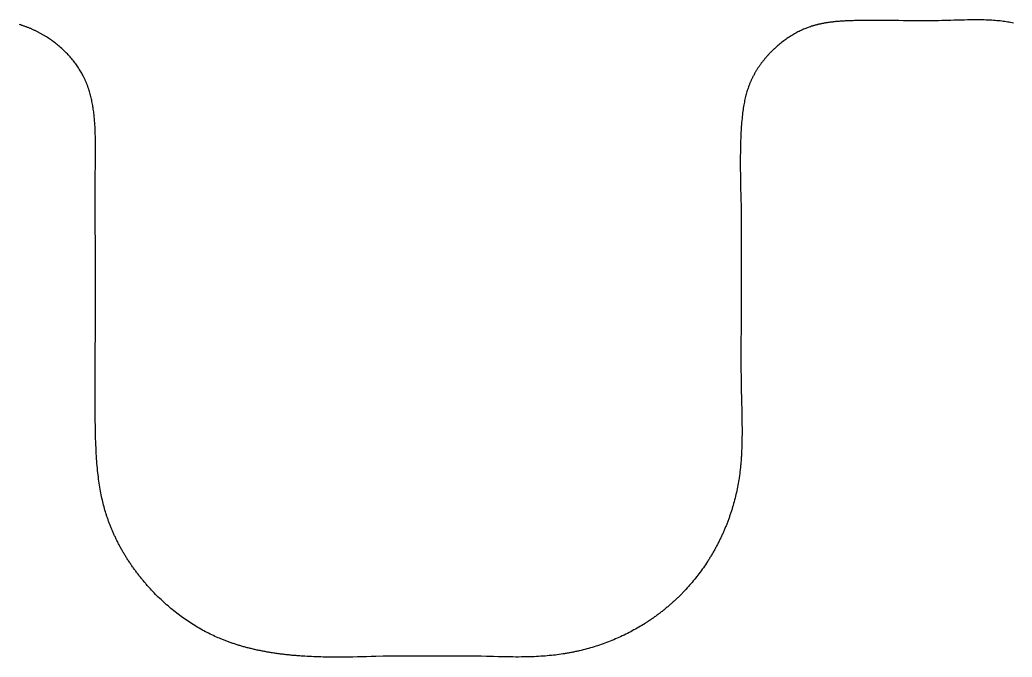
# Model space of a CAD drawing. Header units: millimetres. Extents: x -9 to 276, y -90 to 14.
# Drawn here: x 178.939 to 183.701, y 10.939 to 13.998 of the extents above; entities that cross this region are included whole.
import ezdxf

# ---------------------------------------------------------------- set-up
doc = ezdxf.new("R2010")
doc.units = ezdxf.units.MM
doc.layers.add('BLACK', color=7, linetype='CONTINUOUS')

msp = doc.modelspace()

# ---------------------------------------------------------------- linework, layer by layer
at = {"layer": 'BLACK', "linetype": 'Continuous'}
for p, q in [((178.940105, 13.973979), (178.937088, 13.974893)), ((178.943118, 13.973045), (178.940105, 13.973979)), ((178.946135, 13.972089), (178.943118, 13.973045)), ((178.949148, 13.971113), (178.946135, 13.972089)), ((178.952164, 13.970115), (178.949148, 13.971113)), ((178.955176, 13.969097), (178.952164, 13.970115)), ((178.958191, 13.968057), (178.955176, 13.969097)), ((178.9612, 13.966998), (178.958191, 13.968057)), ((178.964212, 13.965917), (178.9612, 13.966998)), ((178.967219, 13.964816), (178.964212, 13.965917)), ((178.970226, 13.963693), (178.967219, 13.964816)), ((178.973229, 13.962551), (178.970226, 13.963693)), ((178.976232, 13.961387), (178.973229, 13.962551)), ((178.979229, 13.960204), (178.976232, 13.961387)), ((178.982227, 13.958999), (178.979229, 13.960204)), ((178.985218, 13.957776), (178.982227, 13.958999)), ((178.988209, 13.95653), (178.985218, 13.957776)), ((178.991193, 13.955266), (178.988209, 13.95653)), ((178.994175, 13.953981), (178.991193, 13.955266)), ((182.70599, 13.954443), (182.700561, 13.952143)), ((182.711424, 13.956658), (182.70599, 13.954443)), ((182.716861, 13.958789), (182.711424, 13.956658)), ((182.7223, 13.960835), (182.716861, 13.958789)), ((182.72774, 13.962796), (182.7223, 13.960835)), ((182.73318, 13.964673), (182.72774, 13.962796)), ((182.73862, 13.966466), (182.73318, 13.964673)), ((182.739196, 13.966651), (182.73862, 13.966466)), ((182.741961, 13.967526), (182.739196, 13.966651)), ((182.744732, 13.968381), (182.741961, 13.967526)), ((182.747544, 13.969228), (182.744732, 13.968381)), ((182.750362, 13.970055), (182.747544, 13.969228)), ((182.753222, 13.970873), (182.750362, 13.970055)), ((182.756087, 13.971672), (182.753222, 13.970873)), ((182.758998, 13.972463), (182.756087, 13.971672)), ((182.761914, 13.973234), (182.758998, 13.972463)), ((182.764878, 13.973996), (182.761914, 13.973234)), ((182.767848, 13.974739), (182.764878, 13.973996)), ((182.770868, 13.975473), (182.767848, 13.974739)), ((182.773893, 13.976188), (182.770868, 13.975473)), ((182.776973, 13.976894), (182.773893, 13.976188)), ((182.780057, 13.977581), (182.776973, 13.976894)), ((182.783199, 13.978259), (182.780057, 13.977581)), ((182.786346, 13.978918), (182.783199, 13.978259)), ((182.789555, 13.979569), (182.786346, 13.978918)), ((182.792768, 13.9802), (182.789555, 13.979569)), ((182.796047, 13.980823), (182.792768, 13.9802)), ((182.799332, 13.981426), (182.796047, 13.980823)), ((182.802687, 13.982021), (182.799332, 13.981426)), ((182.806046, 13.982596), (182.802687, 13.982021)), ((182.809482, 13.983163), (182.806046, 13.982596)), ((182.812923, 13.983711), (182.809482, 13.983163)), ((182.816447, 13.98425), (182.812923, 13.983711)), ((182.819976, 13.98477), (182.816447, 13.98425)), ((182.823595, 13.985282), (182.819976, 13.98477)), ((182.827218, 13.985774), (182.823595, 13.985282)), ((182.830941, 13.986258), (182.827218, 13.985774)), ((182.834668, 13.986723), (182.830941, 13.986258)), ((182.838505, 13.98718), (182.834668, 13.986723)), ((182.842347, 13.987617), (182.838505, 13.98718)), ((182.846311, 13.988046), (182.842347, 13.987617)), ((182.85028, 13.988456), (182.846311, 13.988046)), ((182.854387, 13.988858), (182.85028, 13.988456)), ((182.858497, 13.98924), (182.854387, 13.988858)), ((182.862767, 13.989616), (182.858497, 13.98924)), ((182.86704, 13.989971), (182.862767, 13.989616)), ((182.871497, 13.99032), (182.86704, 13.989971)), ((182.875958, 13.990648), (182.871497, 13.99032)), ((182.880638, 13.990972), (182.875958, 13.990648)), ((182.885321, 13.991274), (182.880638, 13.990972)), ((182.890271, 13.991571), (182.885321, 13.991274)), ((182.895224, 13.991848), (182.890271, 13.991571)), ((182.900518, 13.992122), (182.895224, 13.991848)), ((182.905813, 13.992374), (182.900518, 13.992122)), ((182.911566, 13.992625), (182.905813, 13.992374)), ((182.917321, 13.992855), (182.911566, 13.992625)), ((182.923757, 13.993088), (182.917321, 13.992855)), ((182.930193, 13.993298), (182.923757, 13.993088)), ((182.937877, 13.993524), (182.930193, 13.993298)), ((182.945556, 13.993725), (182.937877, 13.993524)), ((182.958908, 13.994026), (182.945556, 13.993725)), ((182.972244, 13.994271), (182.958908, 13.994026)), ((182.985566, 13.994461), (182.972244, 13.994271)), ((182.998874, 13.994602), (182.985566, 13.994461)), ((183.01217, 13.994698), (182.998874, 13.994602)), ((183.025456, 13.994751), (183.01217, 13.994698)), ((183.038732, 13.994766), (183.025456, 13.994751)), ((183.052, 13.994747), (183.038732, 13.994766)), ((183.065261, 13.994697), (183.052, 13.994747)), ((183.078517, 13.994621), (183.065261, 13.994697)), ((183.091769, 13.994522), (183.078517, 13.994621)), ((183.105018, 13.994403), (183.091769, 13.994522)), ((183.131514, 13.994124), (183.105018, 13.994403)), ((183.158015, 13.993814), (183.131514, 13.994124)), ((183.180294, 13.993553), (183.158015, 13.993814)), ((183.210744, 13.993228), (183.180294, 13.993553)), ((183.235862, 13.993018), (183.210744, 13.993228)), ((183.258074, 13.992899), (183.235862, 13.993018)), ((183.278381, 13.992859), (183.258074, 13.992899)), ((183.297313, 13.992893), (183.278381, 13.992859)), ((183.315189, 13.992998), (183.297313, 13.992893)), ((183.332223, 13.993173), (183.315189, 13.992998)), ((183.348565, 13.993416), (183.332223, 13.993173)), ((183.364323, 13.993725), (183.348565, 13.993416)), ((183.378764, 13.994075), (183.364323, 13.993725)), ((183.393229, 13.994476), (183.378764, 13.994075)), ((183.407711, 13.99491), (183.393229, 13.994476)), ((183.422207, 13.995362), (183.407711, 13.99491)), ((183.43504, 13.995762), (183.422207, 13.995362)), ((183.455894, 13.996383), (183.43504, 13.995762)), ((183.472882, 13.996832), (183.455894, 13.996383)), ((183.487794, 13.997161), (183.472882, 13.996832)), ((183.501344, 13.997391), (183.487794, 13.997161)), ((183.513904, 13.997533), (183.501344, 13.997391)), ((183.525697, 13.997594), (183.513904, 13.997533)), ((183.536871, 13.997577), (183.525697, 13.997594)), ((183.547529, 13.997487), (183.536871, 13.997577)), ((183.557746, 13.997325), (183.547529, 13.997487)), ((183.56758, 13.997094), (183.557746, 13.997325)), ((183.577076, 13.996795), (183.56758, 13.997094)), ((183.58627, 13.996429), (183.577076, 13.996795)), ((183.595193, 13.995996), (183.58627, 13.996429)), ((183.603869, 13.995499), (183.595193, 13.995996)), ((183.612318, 13.994938), (183.603869, 13.995499)), ((183.620559, 13.994313), (183.612318, 13.994938)), ((183.628606, 13.993625), (183.620559, 13.994313)), ((183.636474, 13.992875), (183.628606, 13.993625)), ((183.644173, 13.992063), (183.636474, 13.992875)), ((183.651715, 13.991189), (183.644173, 13.992063)), ((183.659109, 13.990254), (183.651715, 13.991189)), ((183.666362, 13.989257), (183.659109, 13.990254)), ((183.673483, 13.988201), (183.666362, 13.989257)), ((183.680478, 13.987084), (183.673483, 13.988201)), ((183.687353, 13.985907), (183.680478, 13.987084)), ((183.694115, 13.984669), (183.687353, 13.985907)), ((183.700767, 13.983373), (183.694115, 13.984669)), ((183.707316, 13.982016), (183.700767, 13.983373)), ((178.997151, 13.952677), (178.994175, 13.953981)), ((179.000125, 13.951351), (178.997151, 13.952677)), ((179.003092, 13.950007), (179.000125, 13.951351)), ((179.006056, 13.948643), (179.003092, 13.950007)), ((179.009012, 13.947259), (179.006056, 13.948643)), ((179.011965, 13.945856), (179.009012, 13.947259)), ((179.01491, 13.944433), (179.011965, 13.945856)), ((179.017851, 13.942991), (179.01491, 13.944433)), ((179.020783, 13.94153), (179.017851, 13.942991)), ((179.023711, 13.940049), (179.020783, 13.94153)), ((179.02663, 13.93855), (179.023711, 13.940049)), ((179.029544, 13.937032), (179.02663, 13.93855)), ((179.032448, 13.935496), (179.029544, 13.937032)), ((179.035347, 13.93394), (179.032448, 13.935496)), ((179.038236, 13.932367), (179.035347, 13.93394)), ((179.041118, 13.930774), (179.038236, 13.932367)), ((179.04399, 13.929164), (179.041118, 13.930774)), ((179.046855, 13.927536), (179.04399, 13.929164)), ((179.049709, 13.92589), (179.046855, 13.927536)), ((179.052555, 13.924226), (179.049709, 13.92589)), ((179.055392, 13.922545), (179.052555, 13.924226)), ((179.058218, 13.920846), (179.055392, 13.922545)), ((179.061035, 13.919129), (179.058218, 13.920846)), ((179.066637, 13.915646), (179.061035, 13.919129)), ((179.072195, 13.912095), (179.066637, 13.915646)), ((179.077709, 13.908478), (179.072195, 13.912095)), ((179.083175, 13.904796), (179.077709, 13.908478)), ((182.620381, 13.907586), (182.615181, 13.90396)), ((182.625606, 13.911133), (182.620381, 13.907586)), ((182.630854, 13.914599), (182.625606, 13.911133)), ((182.636125, 13.917985), (182.630854, 13.914599)), ((182.641415, 13.921289), (182.636125, 13.917985)), ((182.646725, 13.924511), (182.641415, 13.921289)), ((182.652052, 13.92765), (182.646725, 13.924511)), ((182.657396, 13.930707), (182.652052, 13.92765)), ((182.662754, 13.933681), (182.657396, 13.930707)), ((182.668125, 13.936571), (182.662754, 13.933681)), ((182.673508, 13.939377), (182.668125, 13.936571)), ((182.678902, 13.942099), (182.673508, 13.939377)), ((182.684305, 13.944737), (182.678902, 13.942099)), ((182.689717, 13.94729), (182.684305, 13.944737)), ((182.695136, 13.949759), (182.689717, 13.94729)), ((182.700561, 13.952143), (182.695136, 13.949759)), ((179.088592, 13.901051), (179.083175, 13.904796)), ((179.093958, 13.897244), (179.088592, 13.901051)), ((179.099271, 13.893377), (179.093958, 13.897244)), ((179.10453, 13.88945), (179.099271, 13.893377)), ((179.109732, 13.885466), (179.10453, 13.88945)), ((179.114876, 13.881427), (179.109732, 13.885466)), ((179.119961, 13.877332), (179.114876, 13.881427)), ((179.124984, 13.873185), (179.119961, 13.877332)), ((179.129944, 13.868986), (179.124984, 13.873185)), ((179.13484, 13.864737), (179.129944, 13.868986)), ((179.139669, 13.860439), (179.13484, 13.864737)), ((179.144432, 13.856095), (179.139669, 13.860439)), ((182.560116, 13.859081), (182.559439, 13.858448)), ((182.564928, 13.863519), (182.560116, 13.859081)), ((182.569784, 13.867889), (182.564928, 13.863519)), ((182.574683, 13.87219), (182.569784, 13.867889)), ((182.579622, 13.87642), (182.574683, 13.87219)), ((182.5846, 13.880579), (182.579622, 13.87642)), ((182.589614, 13.884664), (182.5846, 13.880579)), ((182.594664, 13.888676), (182.589614, 13.884664)), ((182.599748, 13.892612), (182.594664, 13.888676)), ((182.604862, 13.896472), (182.599748, 13.892612)), ((182.610007, 13.900255), (182.604862, 13.896472)), ((182.615181, 13.90396), (182.610007, 13.900255)), ((179.149126, 13.851706), (179.144432, 13.856095)), ((179.15375, 13.847273), (179.149126, 13.851706)), ((179.158303, 13.842797), (179.15375, 13.847273)), ((179.162783, 13.838281), (179.158303, 13.842797)), ((179.167191, 13.833726), (179.162783, 13.838281)), ((179.171524, 13.829133), (179.167191, 13.833726)), ((179.175781, 13.824504), (179.171524, 13.829133)), ((179.179963, 13.819841), (179.175781, 13.824504)), ((179.184067, 13.815144), (179.179963, 13.819841)), ((179.188093, 13.810415), (179.184067, 13.815144)), ((182.514962, 13.811345), (182.512932, 13.808891)), ((182.517014, 13.813795), (182.514962, 13.811345)), ((182.519083, 13.816232), (182.517014, 13.813795)), ((182.521173, 13.818664), (182.519083, 13.816232)), ((182.523279, 13.821084), (182.521173, 13.818664)), ((182.525407, 13.823498), (182.523279, 13.821084)), ((182.52755, 13.8259), (182.525407, 13.823498)), ((182.529715, 13.828295), (182.52755, 13.8259)), ((182.531895, 13.830677), (182.529715, 13.828295)), ((182.534096, 13.833052), (182.531895, 13.830677)), ((182.536312, 13.835415), (182.534096, 13.833052)), ((182.538549, 13.837769), (182.536312, 13.835415)), ((182.5408, 13.840111), (182.538549, 13.837769)), ((182.543072, 13.842444), (182.5408, 13.840111)), ((182.545359, 13.844764), (182.543072, 13.842444)), ((182.547665, 13.847075), (182.545359, 13.844764)), ((182.549985, 13.849372), (182.547665, 13.847075)), ((182.552325, 13.85166), (182.549985, 13.849372)), ((182.554679, 13.853934), (182.552325, 13.85166)), ((182.557052, 13.856198), (182.554679, 13.853934)), ((182.559439, 13.858448), (182.557052, 13.856198)), ((179.19204, 13.805656), (179.188093, 13.810415)), ((179.195909, 13.800869), (179.19204, 13.805656)), ((179.199697, 13.796053), (179.195909, 13.800869)), ((179.203404, 13.791212), (179.199697, 13.796053)), ((179.20703, 13.786346), (179.203404, 13.791212)), ((179.210575, 13.781456), (179.20703, 13.786346)), ((179.214038, 13.776544), (179.210575, 13.781456)), ((179.217418, 13.771611), (179.214038, 13.776544)), ((179.220715, 13.766658), (179.217418, 13.771611)), ((179.22393, 13.761686), (179.220715, 13.766658)), ((182.481418, 13.766041), (182.479748, 13.763468)), ((182.483111, 13.768613), (182.481418, 13.766041)), ((182.484822, 13.771175), (182.483111, 13.768613)), ((182.486556, 13.773736), (182.484822, 13.771175)), ((182.488308, 13.776287), (182.486556, 13.773736)), ((182.490083, 13.778836), (182.488308, 13.776287)), ((182.491876, 13.781376), (182.490083, 13.778836)), ((182.493691, 13.783913), (182.491876, 13.781376)), ((182.495524, 13.78644), (182.493691, 13.783913)), ((182.497381, 13.788965), (182.495524, 13.78644)), ((182.499254, 13.791479), (182.497381, 13.788965)), ((182.50115, 13.79399), (182.499254, 13.791479)), ((182.503063, 13.79649), (182.50115, 13.79399)), ((182.504999, 13.798987), (182.503063, 13.79649)), ((182.506951, 13.801473), (182.504999, 13.798987)), ((182.508926, 13.803955), (182.506951, 13.801473)), ((182.510918, 13.806425), (182.508926, 13.803955)), ((182.512932, 13.808891), (182.510918, 13.806425)), ((179.227061, 13.756697), (179.22393, 13.761686)), ((179.230108, 13.751691), (179.227061, 13.756697)), ((179.233072, 13.74667), (179.230108, 13.751691)), ((179.235952, 13.741635), (179.233072, 13.74667)), ((179.238748, 13.736587), (179.235952, 13.741635)), ((179.241459, 13.731526), (179.238748, 13.736587)), ((179.244087, 13.726454), (179.241459, 13.731526)), ((179.246631, 13.721371), (179.244087, 13.726454)), ((179.247972, 13.718618), (179.246631, 13.721371)), ((179.249291, 13.715857), (179.247972, 13.718618)), ((182.453243, 13.716424), (182.451969, 13.713777)), ((182.454535, 13.719062), (182.453243, 13.716424)), ((182.455851, 13.721704), (182.454535, 13.719062)), ((182.457186, 13.724337), (182.455851, 13.721704)), ((182.458544, 13.726973), (182.457186, 13.724337)), ((182.459921, 13.7296), (182.458544, 13.726973)), ((182.461321, 13.73223), (182.459921, 13.7296)), ((182.46274, 13.734852), (182.461321, 13.73223)), ((182.464183, 13.737475), (182.46274, 13.734852)), ((182.465643, 13.74009), (182.464183, 13.737475)), ((182.467128, 13.742706), (182.465643, 13.74009)), ((182.468631, 13.745313), (182.467128, 13.742706)), ((182.470158, 13.747922), (182.468631, 13.745313)), ((182.471703, 13.750521), (182.470158, 13.747922)), ((182.473271, 13.753122), (182.471703, 13.750521)), ((182.474858, 13.755713), (182.473271, 13.753122)), ((182.476468, 13.758304), (182.474858, 13.755713)), ((182.478096, 13.760886), (182.476468, 13.758304)), ((182.479748, 13.763468), (182.478096, 13.760886)), ((179.250589, 13.713087), (179.249291, 13.715857)), ((179.251865, 13.710309), (179.250589, 13.713087)), ((179.253121, 13.707522), (179.251865, 13.710309)), ((179.254356, 13.704727), (179.253121, 13.707522)), ((179.255571, 13.701924), (179.254356, 13.704727)), ((179.256765, 13.699112), (179.255571, 13.701924)), ((179.257938, 13.696292), (179.256765, 13.699112)), ((179.259092, 13.693465), (179.257938, 13.696292)), ((179.260226, 13.690629), (179.259092, 13.693465)), ((179.26134, 13.687785), (179.260226, 13.690629)), ((179.262434, 13.684934), (179.26134, 13.687785)), ((179.263509, 13.682075), (179.262434, 13.684934)), ((179.264565, 13.679208), (179.263509, 13.682075)), ((179.265602, 13.676334), (179.264565, 13.679208)), ((179.266619, 13.673452), (179.265602, 13.676334)), ((179.267618, 13.670562), (179.266619, 13.673452)), ((179.269561, 13.664762), (179.267618, 13.670562)), ((182.434194, 13.670428), (182.432301, 13.664838)), ((182.436138, 13.675927), (182.434194, 13.670428)), ((182.438136, 13.681339), (182.436138, 13.675927)), ((182.440186, 13.686667), (182.438136, 13.681339)), ((182.440408, 13.687231), (182.440186, 13.686667)), ((182.44147, 13.689896), (182.440408, 13.687231)), ((182.442551, 13.692554), (182.44147, 13.689896)), ((182.443656, 13.695216), (182.442551, 13.692554)), ((182.444779, 13.697871), (182.443656, 13.695216)), ((182.445926, 13.700529), (182.444779, 13.697871)), ((182.447091, 13.703181), (182.445926, 13.700529)), ((182.44828, 13.705836), (182.447091, 13.703181)), ((182.449488, 13.708483), (182.44828, 13.705836)), ((182.450719, 13.711134), (182.449488, 13.708483)), ((182.451969, 13.713777), (182.450719, 13.711134)), ((179.27143, 13.658932), (179.269561, 13.664762)), ((179.273228, 13.653074), (179.27143, 13.658932)), ((179.274956, 13.647189), (179.273228, 13.653074)), ((179.276615, 13.641277), (179.274956, 13.647189)), ((179.278206, 13.635338), (179.276615, 13.641277)), ((179.279731, 13.629374), (179.278206, 13.635338)), ((179.281191, 13.623384), (179.279731, 13.629374)), ((179.282588, 13.61737), (179.281191, 13.623384)), ((182.420495, 13.622825), (182.419012, 13.616352)), ((182.422029, 13.629169), (182.420495, 13.622825)), ((182.423613, 13.63539), (182.422029, 13.629169)), ((182.425248, 13.641493), (182.423613, 13.63539)), ((182.426934, 13.647485), (182.425248, 13.641493)), ((182.428671, 13.65337), (182.426934, 13.647485)), ((182.43046, 13.659153), (182.428671, 13.65337)), ((182.432301, 13.664838), (182.43046, 13.659153)), ((179.283922, 13.611332), (179.282588, 13.61737)), ((179.285196, 13.605271), (179.283922, 13.611332)), ((179.286411, 13.599187), (179.285196, 13.605271)), ((179.287567, 13.593081), (179.286411, 13.599187)), ((179.288667, 13.586954), (179.287567, 13.593081)), ((179.289711, 13.580806), (179.288667, 13.586954)), ((179.290701, 13.574637), (179.289711, 13.580806)), ((179.291639, 13.568449), (179.290701, 13.574637)), ((182.411153, 13.574324), (182.410013, 13.566685)), ((182.412341, 13.58176), (182.411153, 13.574324)), ((182.413577, 13.589007), (182.412341, 13.58176)), ((182.414862, 13.596079), (182.413577, 13.589007)), ((182.416196, 13.602987), (182.414862, 13.596079)), ((182.417579, 13.609742), (182.416196, 13.602987)), ((182.419012, 13.616352), (182.417579, 13.609742)), ((179.292525, 13.562242), (179.291639, 13.568449)), ((179.293361, 13.556016), (179.292525, 13.562242)), ((179.294149, 13.549773), (179.293361, 13.556016)), ((179.294889, 13.543512), (179.294149, 13.549773)), ((179.295583, 13.537235), (179.294889, 13.543512)), ((179.296233, 13.530942), (179.295583, 13.537235)), ((179.29684, 13.524634), (179.296233, 13.530942)), ((182.405908, 13.53367), (182.404989, 13.524656)), ((182.406868, 13.542345), (182.405908, 13.53367)), ((182.407871, 13.550718), (182.406868, 13.542345)), ((182.408919, 13.558823), (182.407871, 13.550718)), ((182.410013, 13.566685), (182.408919, 13.558823)), ((179.297405, 13.518311), (179.29684, 13.524634)), ((179.297929, 13.511973), (179.297405, 13.518311)), ((179.298414, 13.505623), (179.297929, 13.511973)), ((179.298862, 13.499259), (179.298414, 13.505623)), ((179.299273, 13.492883), (179.298862, 13.499259)), ((179.299649, 13.486495), (179.299273, 13.492883)), ((179.299991, 13.480097), (179.299649, 13.486495)), ((179.3003, 13.473688), (179.299991, 13.480097)), ((182.40146, 13.480854), (182.400689, 13.468611)), ((182.401664, 13.483893), (182.40146, 13.480854)), ((182.402452, 13.49498), (182.401664, 13.483893)), ((182.403265, 13.505389), (182.402452, 13.49498)), ((182.404109, 13.515251), (182.403265, 13.505389)), ((182.404989, 13.524656), (182.404109, 13.515251)), ((179.300579, 13.467269), (179.3003, 13.473688)), ((179.300828, 13.460841), (179.300579, 13.467269)), ((179.301049, 13.454404), (179.300828, 13.460841)), ((179.301242, 13.447959), (179.301049, 13.454404)), ((179.30141, 13.441507), (179.301242, 13.447959)), ((179.301554, 13.435048), (179.30141, 13.441507)), ((179.301675, 13.428583), (179.301554, 13.435048)), ((182.398772, 13.43047), (182.398265, 13.417218)), ((182.399345, 13.443438), (182.398772, 13.43047)), ((182.399984, 13.456145), (182.399345, 13.443438)), ((182.400689, 13.468611), (182.399984, 13.456145)), ((179.301774, 13.422112), (179.301675, 13.428583)), ((179.301853, 13.415637), (179.301774, 13.422112)), ((179.301955, 13.402673), (179.301853, 13.415637)), ((179.301993, 13.389698), (179.301955, 13.402673)), ((179.301977, 13.376714), (179.301993, 13.389698)), ((182.397454, 13.389745), (182.397151, 13.375455)), ((182.397825, 13.403653), (182.397454, 13.389745)), ((182.398265, 13.417218), (182.397825, 13.403653)), ((179.30159, 13.324804), (179.301827, 13.350745)), ((179.301827, 13.350745), (179.301918, 13.363728)), ((179.301918, 13.363728), (179.301977, 13.376714)), ((182.396755, 13.345534), (182.396666, 13.329776)), ((182.396918, 13.360737), (182.396755, 13.345534)), ((182.397151, 13.375455), (182.396918, 13.360737)), ((179.301102, 13.264402), (179.301263, 13.287716)), ((179.301263, 13.287716), (179.30146, 13.311097)), ((179.30146, 13.311097), (179.30159, 13.324804)), ((182.396666, 13.329776), (182.396651, 13.313373)), ((182.396651, 13.313373), (182.396713, 13.296203)), ((182.396713, 13.296203), (182.396856, 13.278105)), ((179.300878, 13.217958), (179.300974, 13.241151)), ((179.300974, 13.241151), (179.301102, 13.264402)), ((182.396856, 13.278105), (182.397087, 13.258842)), ((182.397087, 13.258842), (182.397412, 13.238053)), ((179.300767, 13.171723), (179.300809, 13.194817)), ((179.300809, 13.194817), (179.300878, 13.217958)), ((182.397412, 13.238053), (182.397846, 13.215125)), ((182.397846, 13.215125), (182.398417, 13.188847)), ((179.300749, 13.148671), (179.300767, 13.171723)), ((179.300752, 13.125657), (179.300749, 13.148671)), ((182.398417, 13.188847), (182.3992, 13.156014)), ((182.3992, 13.156014), (182.399544, 13.142013)), ((179.300813, 13.07972), (179.300752, 13.125657)), ((182.399544, 13.142013), (182.400561, 13.099963)), ((182.400561, 13.099963), (182.401033, 13.078937)), ((179.300931, 13.033872), (179.300813, 13.07972)), ((182.401033, 13.078937), (182.40146, 13.057909)), ((182.40146, 13.057909), (182.40146, 12.634965)), ((179.301087, 12.988071), (179.300931, 13.033872)), ((179.301262, 12.942278), (179.301087, 12.988071)), ((179.30146, 12.890435), (179.301262, 12.942278)), ((179.30146, 12.469773), (179.30146, 12.890435)), ((182.401357, 12.624632), (182.400854, 12.573089)), ((182.40146, 12.634965), (182.401357, 12.624632)), ((182.400854, 12.573089), (182.400618, 12.54732)), ((182.400618, 12.54732), (182.4004, 12.521551)), ((182.400207, 12.495782), (182.400044, 12.470011)), ((182.4004, 12.521551), (182.400207, 12.495782)), ((179.300992, 12.390633), (179.301238, 12.430195)), ((179.301238, 12.430195), (179.30146, 12.469773)), ((182.399918, 12.444238), (182.399836, 12.418461)), ((182.400044, 12.470011), (182.399918, 12.444238)), ((179.300608, 12.327404), (179.300992, 12.390633)), ((182.399836, 12.418461), (182.399802, 12.392681)), ((182.399802, 12.392681), (182.399824, 12.366895)), ((182.399824, 12.366895), (182.399907, 12.341103)), ((182.399907, 12.341103), (182.400058, 12.315304)), ((179.300396, 12.283923), (179.300608, 12.327404)), ((182.400058, 12.315304), (182.400283, 12.289497)), ((182.400283, 12.289497), (182.400425, 12.27659)), ((179.300237, 12.212825), (179.300277, 12.24651)), ((179.300277, 12.24651), (179.300396, 12.283923)), ((182.400425, 12.27659), (182.400587, 12.263681)), ((182.400587, 12.263681), (182.400771, 12.25077)), ((182.400771, 12.25077), (182.400977, 12.237856)), ((179.300271, 12.181743), (179.300237, 12.212825)), ((182.400977, 12.237856), (182.401207, 12.224939)), ((182.401207, 12.224939), (182.40146, 12.21202)), ((182.40146, 12.21202), (182.401974, 12.188665)), ((179.300375, 12.152617), (179.300271, 12.181743)), ((179.300548, 12.125037), (179.300375, 12.152617)), ((182.401974, 12.188665), (182.402745, 12.1567)), ((182.402745, 12.1567), (182.403306, 12.133656)), ((179.300786, 12.098719), (179.300548, 12.125037)), ((179.301091, 12.073462), (179.300786, 12.098719)), ((182.403306, 12.133656), (182.403835, 12.110615)), ((182.403835, 12.110615), (182.404077, 12.099096)), ((182.404077, 12.099096), (182.404299, 12.08758)), ((179.30146, 12.04911), (179.301091, 12.073462)), ((182.404299, 12.08758), (182.404496, 12.076066)), ((182.404496, 12.076066), (182.404665, 12.064555)), ((182.404665, 12.064555), (182.404801, 12.053048)), ((182.404801, 12.053048), (182.404901, 12.041544)), ((179.30154, 12.044424), (179.30146, 12.04911)), ((179.301927, 12.024134), (179.30154, 12.044424)), ((179.302344, 12.005803), (179.301927, 12.024134)), ((179.302801, 11.988864), (179.302344, 12.005803)), ((182.40494, 12.00706), (182.404853, 11.995577)), ((182.404901, 12.041544), (182.40496, 12.030045)), ((182.404975, 12.01855), (182.40494, 12.00706)), ((182.40496, 12.030045), (182.404975, 12.01855)), ((179.303302, 11.972986), (179.302801, 11.988864)), ((179.303849, 11.957954), (179.303302, 11.972986)), ((179.304446, 11.943622), (179.303849, 11.957954)), ((182.404235, 11.961164), (182.403896, 11.949707)), ((182.404505, 11.972628), (182.404235, 11.961164)), ((182.404709, 11.984099), (182.404505, 11.972628)), ((182.404853, 11.995577), (182.404709, 11.984099)), ((179.305093, 11.929882), (179.304446, 11.943622)), ((179.305792, 11.916653), (179.305093, 11.929882)), ((179.306543, 11.903874), (179.305792, 11.916653)), ((182.402108, 11.909673), (182.401769, 11.903963)), ((182.402425, 11.915385), (182.402108, 11.909673)), ((182.40272, 11.9211), (182.402425, 11.915385)), ((182.402995, 11.926817), (182.40272, 11.9211)), ((182.403249, 11.932537), (182.402995, 11.926817)), ((182.403484, 11.938258), (182.403249, 11.932537)), ((182.403896, 11.949707), (182.403484, 11.938258)), ((179.307347, 11.891492), (179.306543, 11.903874)), ((179.308205, 11.879469), (179.307347, 11.891492)), ((179.309117, 11.86777), (179.308205, 11.879469)), ((179.310083, 11.856366), (179.309117, 11.86777)), ((182.398744, 11.864062), (182.398212, 11.858373)), ((182.399249, 11.869754), (182.398744, 11.864062)), ((182.39973, 11.875449), (182.399249, 11.869754)), ((182.400185, 11.881147), (182.39973, 11.875449)), ((182.400617, 11.886847), (182.400185, 11.881147)), ((182.401024, 11.89255), (182.400617, 11.886847)), ((182.401408, 11.898255), (182.401024, 11.89255)), ((182.401769, 11.903963), (182.401408, 11.898255)), ((179.311103, 11.845234), (179.310083, 11.856366)), ((179.312178, 11.834353), (179.311103, 11.845234)), ((179.313309, 11.823705), (179.312178, 11.834353)), ((179.314494, 11.813274), (179.313309, 11.823705)), ((179.315735, 11.803046), (179.314494, 11.813274)), ((182.392965, 11.812966), (182.392178, 11.807304)), ((182.393722, 11.818631), (182.392965, 11.812966)), ((182.39445, 11.824299), (182.393722, 11.818631)), ((182.395147, 11.82997), (182.39445, 11.824299)), ((182.395816, 11.835645), (182.395147, 11.82997)), ((182.396456, 11.841322), (182.395816, 11.835645)), ((182.397069, 11.847003), (182.396456, 11.841322)), ((182.397654, 11.852686), (182.397069, 11.847003)), ((182.398212, 11.858373), (182.397654, 11.852686)), ((179.31703, 11.79301), (179.315735, 11.803046)), ((179.318382, 11.783153), (179.31703, 11.79301)), ((179.319789, 11.773467), (179.318382, 11.783153)), ((179.321251, 11.763943), (179.319789, 11.773467)), ((179.322769, 11.754571), (179.321251, 11.763943)), ((182.385048, 11.763831), (182.383361, 11.755004)), ((182.386655, 11.772664), (182.385048, 11.763831)), ((182.388181, 11.7815), (182.386655, 11.772664)), ((182.389627, 11.79034), (182.388181, 11.7815)), ((182.390509, 11.795991), (182.389627, 11.79034)), ((182.391359, 11.801646), (182.390509, 11.795991)), ((182.392178, 11.807304), (182.391359, 11.801646)), ((179.324343, 11.745346), (179.322769, 11.754571)), ((179.325972, 11.736259), (179.324343, 11.745346)), ((179.327658, 11.727306), (179.325972, 11.736259)), ((179.329399, 11.71848), (179.327658, 11.727306)), ((179.331196, 11.709776), (179.329399, 11.71848)), ((182.375812, 11.719775), (182.373726, 11.710994)), ((182.377819, 11.728568), (182.375812, 11.719775)), ((182.379746, 11.737371), (182.377819, 11.728568)), ((182.381593, 11.746184), (182.379746, 11.737371)), ((182.383361, 11.755004), (182.381593, 11.746184)), ((179.33305, 11.701189), (179.331196, 11.709776)), ((179.33496, 11.692715), (179.33305, 11.701189)), ((179.336926, 11.684349), (179.33496, 11.692715)), ((179.338948, 11.676087), (179.336926, 11.684349)), ((179.341027, 11.667926), (179.338948, 11.676087)), ((182.364592, 11.67601), (182.362113, 11.667306)), ((182.366993, 11.684732), (182.364592, 11.67601)), ((182.369316, 11.693471), (182.366993, 11.684732)), ((182.371561, 11.702225), (182.369316, 11.693471)), ((182.373726, 11.710994), (182.371561, 11.702225)), ((179.343162, 11.659862), (179.341027, 11.667926)), ((179.345355, 11.651892), (179.343162, 11.659862)), ((179.347604, 11.644013), (179.345355, 11.651892)), ((179.34991, 11.636222), (179.347604, 11.644013)), ((179.351748, 11.630206), (179.34991, 11.636222)), ((179.352966, 11.626306), (179.351748, 11.630206)), ((179.354203, 11.622411), (179.352966, 11.626306)), ((179.355464, 11.618511), (179.354203, 11.622411)), ((182.348557, 11.624097), (182.347097, 11.619809)), ((182.349999, 11.628392), (182.348557, 11.624097)), ((182.351422, 11.632693), (182.349999, 11.628392)), ((182.352826, 11.637001), (182.351422, 11.632693)), ((182.35421, 11.641313), (182.352826, 11.637001)), ((182.355575, 11.645632), (182.35421, 11.641313)), ((182.356921, 11.649956), (182.355575, 11.645632)), ((182.358248, 11.654286), (182.356921, 11.649956)), ((182.359556, 11.658621), (182.358248, 11.654286)), ((182.360844, 11.662961), (182.359556, 11.658621)), ((182.362113, 11.667306), (182.360844, 11.662961)), ((179.356744, 11.614615), (179.355464, 11.618511)), ((179.358046, 11.610714), (179.356744, 11.614615)), ((179.359369, 11.606819), (179.358046, 11.610714)), ((179.360714, 11.602918), (179.359369, 11.606819)), ((179.362078, 11.599022), (179.360714, 11.602918)), ((179.363466, 11.595121), (179.362078, 11.599022)), ((179.364873, 11.591226), (179.363466, 11.595121)), ((179.366303, 11.587326), (179.364873, 11.591226)), ((179.367752, 11.583432), (179.366303, 11.587326)), ((179.369225, 11.579533), (179.367752, 11.583432)), ((179.370717, 11.57564), (179.369225, 11.579533)), ((179.372232, 11.571742), (179.370717, 11.57564)), ((182.329792, 11.573096), (182.328108, 11.568896)), ((182.331458, 11.577306), (182.329792, 11.573096)), ((182.333105, 11.581522), (182.331458, 11.577306)), ((182.334735, 11.585747), (182.333105, 11.581522)), ((182.336345, 11.589979), (182.334735, 11.585747)), ((182.337937, 11.59422), (182.336345, 11.589979)), ((182.339511, 11.598466), (182.337937, 11.59422)), ((182.341065, 11.602721), (182.339511, 11.598466)), ((182.342601, 11.606983), (182.341065, 11.602721)), ((182.344119, 11.611252), (182.342601, 11.606983)), ((182.345617, 11.615527), (182.344119, 11.611252)), ((182.347097, 11.619809), (182.345617, 11.615527)), ((179.373766, 11.567851), (179.372232, 11.571742)), ((179.375323, 11.563955), (179.373766, 11.567851)), ((179.376899, 11.560066), (179.375323, 11.563955)), ((179.378499, 11.556172), (179.376899, 11.560066)), ((179.380118, 11.552285), (179.378499, 11.556172)), ((179.38176, 11.548394), (179.380118, 11.552285)), ((179.383422, 11.544509), (179.38176, 11.548394)), ((179.385106, 11.540621), (179.383422, 11.544509)), ((179.38681, 11.53674), (179.385106, 11.540621)), ((179.388537, 11.532856), (179.38681, 11.53674)), ((179.390282, 11.528978), (179.388537, 11.532856)), ((179.392051, 11.525098), (179.390282, 11.528978)), ((182.310274, 11.527367), (182.308393, 11.523265)), ((182.312138, 11.531478), (182.310274, 11.527367)), ((182.313984, 11.5356), (182.312138, 11.531478)), ((182.315812, 11.53973), (182.313984, 11.5356)), ((182.317623, 11.54387), (182.315812, 11.53973)), ((182.319415, 11.548019), (182.317623, 11.54387)), ((182.32119, 11.552177), (182.319415, 11.548019)), ((182.322946, 11.556343), (182.32119, 11.552177)), ((182.324685, 11.56052), (182.322946, 11.556343)), ((182.326406, 11.564703), (182.324685, 11.56052)), ((182.328108, 11.568896), (182.326406, 11.564703)), ((179.393839, 11.521224), (179.392051, 11.525098)), ((179.395651, 11.517348), (179.393839, 11.521224)), ((179.397481, 11.513479), (179.395651, 11.517348)), ((179.399334, 11.509607), (179.397481, 11.513479)), ((179.401206, 11.505744), (179.399334, 11.509607)), ((179.403102, 11.501877), (179.401206, 11.505744)), ((179.405016, 11.498019), (179.403102, 11.501877)), ((179.406953, 11.494158), (179.405016, 11.498019)), ((179.408909, 11.490306), (179.406953, 11.494158)), ((179.410888, 11.486452), (179.408909, 11.490306)), ((179.412886, 11.482606), (179.410888, 11.486452)), ((179.414907, 11.478758), (179.412886, 11.482606)), ((179.416946, 11.474919), (179.414907, 11.478758)), ((182.28656, 11.478821), (182.284473, 11.474845)), ((182.288629, 11.482807), (182.28656, 11.478821)), ((182.290683, 11.486806), (182.288629, 11.482807)), ((182.292719, 11.490814), (182.290683, 11.486806)), ((182.294738, 11.494834), (182.292719, 11.490814)), ((182.29674, 11.498864), (182.294738, 11.494834)), ((182.298726, 11.502906), (182.29674, 11.498864)), ((182.300694, 11.506956), (182.298726, 11.502906)), ((182.302645, 11.511019), (182.300694, 11.506956)), ((182.304578, 11.51509), (182.302645, 11.511019)), ((182.306495, 11.519173), (182.304578, 11.51509)), ((182.308393, 11.523265), (182.306495, 11.519173)), ((179.419009, 11.471079), (179.416946, 11.474919)), ((179.42109, 11.467247), (179.419009, 11.471079)), ((179.423194, 11.463415), (179.42109, 11.467247)), ((179.425316, 11.459591), (179.423194, 11.463415)), ((179.427461, 11.455767), (179.425316, 11.459591)), ((179.429624, 11.451952), (179.427461, 11.455767)), ((179.431811, 11.448137), (179.429624, 11.451952)), ((179.434015, 11.444331), (179.431811, 11.448137)), ((179.436242, 11.440525), (179.434015, 11.444331)), ((179.438487, 11.436728), (179.436242, 11.440525)), ((179.440755, 11.432932), (179.438487, 11.436728)), ((179.443041, 11.429146), (179.440755, 11.432932)), ((182.260439, 11.431893), (182.258157, 11.42806)), ((182.262704, 11.435735), (182.260439, 11.431893)), ((182.264954, 11.439593), (182.262704, 11.435735)), ((182.267187, 11.44346), (182.264954, 11.439593)), ((182.269405, 11.447343), (182.267187, 11.44346)), ((182.271606, 11.451235), (182.269405, 11.447343)), ((182.273792, 11.455142), (182.271606, 11.451235)), ((182.27596, 11.459058), (182.273792, 11.455142)), ((182.278114, 11.462988), (182.27596, 11.459058)), ((182.280249, 11.466928), (182.278114, 11.462988)), ((182.28237, 11.470882), (182.280249, 11.466928)), ((182.284473, 11.474845), (182.28237, 11.470882)), ((179.44535, 11.42536), (179.443041, 11.429146)), ((179.447676, 11.421585), (179.44535, 11.42536)), ((179.450025, 11.41781), (179.447676, 11.421585)), ((179.452391, 11.414046), (179.450025, 11.41781)), ((179.45478, 11.410283), (179.452391, 11.414046)), ((179.457186, 11.406531), (179.45478, 11.410283)), ((179.459615, 11.40278), (179.457186, 11.406531)), ((179.46206, 11.39904), (179.459615, 11.40278)), ((179.464529, 11.395303), (179.46206, 11.39904)), ((179.467014, 11.391576), (179.464529, 11.395303)), ((179.469521, 11.387851), (179.467014, 11.391576)), ((179.472046, 11.384138), (179.469521, 11.387851)), ((179.474592, 11.380428), (179.472046, 11.384138)), ((182.229363, 11.382787), (182.224366, 11.375456)), ((182.234289, 11.390157), (182.229363, 11.382787)), ((182.239146, 11.397566), (182.234289, 11.390157)), ((182.239349, 11.397879), (182.239146, 11.397566)), ((182.241754, 11.401606), (182.239349, 11.397879)), ((182.244143, 11.405345), (182.241754, 11.401606)), ((182.246518, 11.409099), (182.244143, 11.405345)), ((182.248876, 11.412864), (182.246518, 11.409099)), ((182.25122, 11.416645), (182.248876, 11.412864)), ((182.253548, 11.420436), (182.25122, 11.416645)), ((182.255861, 11.424243), (182.253548, 11.420436)), ((182.258157, 11.42806), (182.255861, 11.424243)), ((179.477155, 11.376729), (179.474592, 11.380428)), ((179.47974, 11.373033), (179.477155, 11.376729)), ((179.482342, 11.369349), (179.47974, 11.373033)), ((179.484965, 11.365669), (179.482342, 11.369349)), ((179.487605, 11.362), (179.484965, 11.365669)), ((179.490266, 11.358336), (179.487605, 11.362)), ((179.492944, 11.354683), (179.490266, 11.358336)), ((179.495643, 11.351035), (179.492944, 11.354683)), ((179.498358, 11.347399), (179.495643, 11.351035)), ((179.501094, 11.343769), (179.498358, 11.347399)), ((179.503846, 11.34015), (179.501094, 11.343769)), ((179.506619, 11.336537), (179.503846, 11.34015)), ((179.509408, 11.332936), (179.506619, 11.336537)), ((182.198356, 11.339426), (182.192952, 11.33235)), ((182.203693, 11.346546), (182.198356, 11.339426)), ((182.208963, 11.353709), (182.203693, 11.346546)), ((182.214166, 11.360916), (182.208963, 11.353709)), ((182.2193, 11.368165), (182.214166, 11.360916)), ((182.224366, 11.375456), (182.2193, 11.368165)), ((179.512217, 11.329342), (179.509408, 11.332936)), ((179.515042, 11.32576), (179.512217, 11.329342)), ((179.517887, 11.322185), (179.515042, 11.32576)), ((179.520748, 11.318622), (179.517887, 11.322185)), ((179.523629, 11.315067), (179.520748, 11.318622)), ((179.526525, 11.311524), (179.523629, 11.315067)), ((179.529441, 11.307988), (179.526525, 11.311524)), ((179.532373, 11.304466), (179.529441, 11.307988)), ((179.535323, 11.300952), (179.532373, 11.304466)), ((179.538289, 11.297451), (179.535323, 11.300952)), ((179.541274, 11.293958), (179.538289, 11.297451)), ((179.544274, 11.290479), (179.541274, 11.293958)), ((179.547292, 11.287009), (179.544274, 11.290479)), ((182.159172, 11.290888), (182.153322, 11.284151)), ((182.164961, 11.297677), (182.159172, 11.290888)), ((182.170687, 11.304515), (182.164961, 11.297677)), ((182.176349, 11.311402), (182.170687, 11.304515)), ((182.181948, 11.318338), (182.176349, 11.311402)), ((182.187483, 11.325321), (182.181948, 11.318338)), ((182.192952, 11.33235), (182.187483, 11.325321)), ((179.550325, 11.283552), (179.547292, 11.287009)), ((179.553377, 11.280105), (179.550325, 11.283552)), ((179.556443, 11.276671), (179.553377, 11.280105)), ((179.559067, 11.273756), (179.556443, 11.276671)), ((179.565261, 11.266961), (179.559067, 11.273756)), ((179.571507, 11.260228), (179.565261, 11.266961)), ((179.577803, 11.253557), (179.571507, 11.260228)), ((179.58415, 11.24695), (179.577803, 11.253557)), ((179.590545, 11.240407), (179.58415, 11.24695)), ((179.596989, 11.233929), (179.590545, 11.240407)), ((182.113835, 11.24165), (182.110696, 11.238477)), ((182.11696, 11.244837), (182.113835, 11.24165)), ((182.12007, 11.248038), (182.11696, 11.244837)), ((182.123166, 11.251253), (182.12007, 11.248038)), ((182.126248, 11.254482), (182.123166, 11.251253)), ((182.129315, 11.257724), (182.126248, 11.254482)), ((182.135406, 11.264251), (182.129315, 11.257724)), ((182.141438, 11.270831), (182.135406, 11.264251)), ((182.14741, 11.277465), (182.141438, 11.270831)), ((182.153322, 11.284151), (182.14741, 11.277465)), ((179.603479, 11.227517), (179.596989, 11.233929)), ((179.610016, 11.221173), (179.603479, 11.227517)), ((179.616597, 11.214895), (179.610016, 11.221173)), ((179.623223, 11.208686), (179.616597, 11.214895)), ((179.629891, 11.202546), (179.623223, 11.208686)), ((179.636601, 11.196476), (179.629891, 11.202546)), ((179.643353, 11.190477), (179.636601, 11.196476)), ((182.06199, 11.192652), (182.058638, 11.189719)), ((182.065328, 11.195601), (182.06199, 11.192652)), ((182.068654, 11.198565), (182.065328, 11.195601)), ((182.071967, 11.201545), (182.068654, 11.198565)), ((182.075267, 11.20454), (182.071967, 11.201545)), ((182.078555, 11.207551), (182.075267, 11.20454)), ((182.081829, 11.210577), (182.078555, 11.207551)), ((182.08509, 11.213617), (182.081829, 11.210577)), ((182.088339, 11.216673), (182.08509, 11.213617)), ((182.091573, 11.219744), (182.088339, 11.216673)), ((182.094795, 11.22283), (182.091573, 11.219744)), ((182.098002, 11.22593), (182.094795, 11.22283)), ((182.101196, 11.229045), (182.098002, 11.22593)), ((182.104377, 11.232174), (182.101196, 11.229045)), ((182.107544, 11.235319), (182.104377, 11.232174)), ((182.110696, 11.238477), (182.107544, 11.235319)), ((179.650144, 11.184549), (179.643353, 11.190477)), ((179.656974, 11.178693), (179.650144, 11.184549)), ((179.663842, 11.172909), (179.656974, 11.178693)), ((179.670747, 11.167198), (179.663842, 11.172909)), ((179.677688, 11.161562), (179.670747, 11.167198)), ((179.684664, 11.155999), (179.677688, 11.161562)), ((179.691675, 11.150511), (179.684664, 11.155999)), ((179.698718, 11.145099), (179.691675, 11.150511)), ((179.705794, 11.139763), (179.698718, 11.145099)), ((182.003404, 11.144982), (181.999857, 11.142327)), ((182.006942, 11.147654), (182.003404, 11.144982)), ((182.010467, 11.150343), (182.006942, 11.147654)), ((182.013983, 11.153049), (182.010467, 11.150343)), ((182.017487, 11.155771), (182.013983, 11.153049)), ((182.020981, 11.15851), (182.017487, 11.155771)), ((182.024462, 11.161266), (182.020981, 11.15851)), ((182.027933, 11.164038), (182.024462, 11.161266)), ((182.031392, 11.166827), (182.027933, 11.164038)), ((182.03484, 11.169632), (182.031392, 11.166827)), ((182.038275, 11.172453), (182.03484, 11.169632)), ((182.041699, 11.175291), (182.038275, 11.172453)), ((182.045111, 11.178144), (182.041699, 11.175291)), ((182.048511, 11.181014), (182.045111, 11.178144)), ((182.051899, 11.1839), (182.048511, 11.181014)), ((182.055275, 11.186802), (182.051899, 11.1839)), ((182.058638, 11.189719), (182.055275, 11.186802)), ((179.712901, 11.134502), (179.705794, 11.139763)), ((179.720038, 11.129319), (179.712901, 11.134502)), ((179.727204, 11.124213), (179.720038, 11.129319)), ((179.7344, 11.119184), (179.727204, 11.124213)), ((179.741622, 11.114234), (179.7344, 11.119184)), ((179.748872, 11.109361), (179.741622, 11.114234)), ((179.756147, 11.104568), (179.748872, 11.109361)), ((179.763448, 11.099853), (179.756147, 11.104568)), ((179.770772, 11.095218), (179.763448, 11.099853)), ((181.939696, 11.100924), (181.932248, 11.096248)), ((181.945418, 11.104581), (181.939696, 11.100924)), ((181.949115, 11.106974), (181.945418, 11.104581)), ((181.952802, 11.109384), (181.949115, 11.106974)), ((181.956481, 11.111814), (181.952802, 11.109384)), ((181.960149, 11.114259), (181.956481, 11.111814)), ((181.963809, 11.116724), (181.960149, 11.114259)), ((181.967458, 11.119205), (181.963809, 11.116724)), ((181.971098, 11.121705), (181.967458, 11.119205)), ((181.974728, 11.124222), (181.971098, 11.121705)), ((181.978349, 11.126757), (181.974728, 11.124222)), ((181.981958, 11.129308), (181.978349, 11.126757)), ((181.985559, 11.131878), (181.981958, 11.129308)), ((181.989148, 11.134464), (181.985559, 11.131878)), ((181.992729, 11.137068), (181.989148, 11.134464)), ((181.996297, 11.139688), (181.992729, 11.137068)), ((181.999857, 11.142327), (181.996297, 11.139688)), ((179.77812, 11.090662), (179.770772, 11.095218)), ((179.78549, 11.086186), (179.77812, 11.090662)), ((179.792882, 11.08179), (179.78549, 11.086186)), ((179.800295, 11.077475), (179.792882, 11.08179)), ((179.807728, 11.07324), (179.800295, 11.077475)), ((179.815181, 11.069086), (179.807728, 11.07324)), ((179.822652, 11.065012), (179.815181, 11.069086)), ((179.830141, 11.06102), (179.822652, 11.065012)), ((179.837647, 11.057109), (179.830141, 11.06102)), ((179.845169, 11.053279), (179.837647, 11.057109)), ((179.852707, 11.049531), (179.845169, 11.053279)), ((179.86026, 11.045864), (179.852707, 11.049531)), ((181.854698, 11.052775), (181.846655, 11.048771)), ((181.862692, 11.056843), (181.854698, 11.052775)), ((181.870635, 11.060975), (181.862692, 11.056843)), ((181.878526, 11.065171), (181.870635, 11.060975)), ((181.886365, 11.069428), (181.878526, 11.065171)), ((181.894151, 11.073748), (181.886365, 11.069428)), ((181.901882, 11.078128), (181.894151, 11.073748)), ((181.909559, 11.082569), (181.901882, 11.078128)), ((181.917179, 11.08707), (181.909559, 11.082569)), ((181.924743, 11.09163), (181.917179, 11.08707)), ((181.932248, 11.096248), (181.924743, 11.09163)), ((179.867828, 11.042279), (179.86026, 11.045864)), ((179.875409, 11.038776), (179.867828, 11.042279)), ((179.883003, 11.035354), (179.875409, 11.038776)), ((179.89061, 11.032014), (179.883003, 11.035354)), ((179.896552, 11.029465), (179.89061, 11.032014)), ((179.900418, 11.027835), (179.896552, 11.029465)), ((179.904292, 11.026223), (179.900418, 11.027835)), ((179.908197, 11.024621), (179.904292, 11.026223)), ((179.912109, 11.023037), (179.908197, 11.024621)), ((179.916053, 11.021462), (179.912109, 11.023037)), ((179.920005, 11.019905), (179.916053, 11.021462)), ((179.923988, 11.018358), (179.920005, 11.019905)), ((179.927979, 11.016829), (179.923988, 11.018358)), ((179.932003, 11.01531), (179.927979, 11.016829)), ((179.936034, 11.013809), (179.932003, 11.01531)), ((179.940099, 11.012317), (179.936034, 11.013809)), ((179.944171, 11.010844), (179.940099, 11.012317)), ((179.948278, 11.00938), (179.944171, 11.010844)), ((179.952391, 11.007935), (179.948278, 11.00938)), ((179.95654, 11.006499), (179.952391, 11.007935)), ((179.960695, 11.005082), (179.95654, 11.006499)), ((179.964887, 11.003674), (179.960695, 11.005082)), ((179.969085, 11.002285), (179.964887, 11.003674)), ((179.97332, 11.000905), (179.969085, 11.002285)), ((181.738093, 11.002886), (181.729476, 10.999852)), ((181.746677, 11.005993), (181.738093, 11.002886)), ((181.755227, 11.009173), (181.746677, 11.005993)), ((181.763741, 11.012425), (181.755227, 11.009173)), ((181.772218, 11.015748), (181.763741, 11.012425)), ((181.780658, 11.019142), (181.772218, 11.015748)), ((181.789057, 11.022606), (181.780658, 11.019142)), ((181.797417, 11.02614), (181.789057, 11.022606)), ((181.805734, 11.029743), (181.797417, 11.02614)), ((181.814009, 11.033415), (181.805734, 11.029743)), ((181.822239, 11.037154), (181.814009, 11.033415)), ((181.830425, 11.04096), (181.822239, 11.037154)), ((181.838564, 11.044833), (181.830425, 11.04096)), ((181.846655, 11.048771), (181.838564, 11.044833)), ((179.977563, 10.999544), (179.97332, 11.000905)), ((179.981842, 10.998192), (179.977563, 10.999544)), ((179.986128, 10.996859), (179.981842, 10.998192)), ((179.990453, 10.995536), (179.986128, 10.996859)), ((179.994784, 10.994231), (179.990453, 10.995536)), ((179.999155, 10.992936), (179.994784, 10.994231)), ((180.003532, 10.99166), (179.999155, 10.992936)), ((180.00795, 10.990393), (180.003532, 10.99166)), ((180.012373, 10.989145), (180.00795, 10.990393)), ((180.016839, 10.987907), (180.012373, 10.989145)), ((180.02131, 10.986688), (180.016839, 10.987907)), ((180.025823, 10.985478), (180.02131, 10.986688)), ((180.030343, 10.984288), (180.025823, 10.985478)), ((180.034906, 10.983107), (180.030343, 10.984288)), ((180.039475, 10.981945), (180.034906, 10.983107)), ((180.044089, 10.980793), (180.039475, 10.981945)), ((180.048708, 10.979661), (180.044089, 10.980793)), ((180.053373, 10.978538), (180.048708, 10.979661)), ((180.058044, 10.977434), (180.053373, 10.978538)), ((180.062761, 10.97634), (180.058044, 10.977434)), ((180.067484, 10.975266), (180.062761, 10.97634)), ((180.072255, 10.974201), (180.067484, 10.975266)), ((180.077032, 10.973156), (180.072255, 10.974201)), ((180.081857, 10.972121), (180.077032, 10.973156)), ((180.086689, 10.971105), (180.081857, 10.972121)), ((180.09157, 10.9701), (180.086689, 10.971105)), ((180.096457, 10.969114), (180.09157, 10.9701)), ((180.101396, 10.968138), (180.096457, 10.969114)), ((180.10634, 10.967182), (180.101396, 10.968138)), ((180.111338, 10.966236), (180.10634, 10.967182)), ((180.11634, 10.96531), (180.111338, 10.966236)), ((180.121397, 10.964394), (180.11634, 10.96531)), ((180.12646, 10.963498), (180.121397, 10.964394)), ((180.131579, 10.962612), (180.12646, 10.963498)), ((180.136702, 10.961746), (180.131579, 10.962612)), ((180.141884, 10.960891), (180.136702, 10.961746)), ((180.147071, 10.960056), (180.141884, 10.960891)), ((180.152318, 10.959231), (180.147071, 10.960056)), ((180.157569, 10.958427), (180.152318, 10.959231)), ((180.162882, 10.957633), (180.157569, 10.958427)), ((180.168199, 10.956859), (180.162882, 10.957633)), ((180.173581, 10.956096), (180.168199, 10.956859)), ((180.178967, 10.955354), (180.173581, 10.956096)), ((180.184419, 10.954622), (180.178967, 10.955354)), ((180.189875, 10.953911), (180.184419, 10.954622)), ((180.1954, 10.953211), (180.189875, 10.953911)), ((181.545586, 10.954158), (181.536613, 10.952819)), ((181.55243, 10.955233), (181.545586, 10.954158)), ((181.556916, 10.955964), (181.55243, 10.955233)), ((181.561401, 10.956714), (181.556916, 10.955964)), ((181.565885, 10.957485), (181.561401, 10.956714)), ((181.570369, 10.958276), (181.565885, 10.957485)), ((181.574851, 10.959087), (181.570369, 10.958276)), ((181.579331, 10.959918), (181.574851, 10.959087)), ((181.583811, 10.960769), (181.579331, 10.959918)), ((181.588288, 10.96164), (181.583811, 10.960769)), ((181.592763, 10.962531), (181.588288, 10.96164)), ((181.597236, 10.963442), (181.592763, 10.962531)), ((181.601707, 10.964373), (181.597236, 10.963442)), ((181.606175, 10.965324), (181.601707, 10.964373)), ((181.610641, 10.966294), (181.606175, 10.965324)), ((181.615103, 10.967285), (181.610641, 10.966294)), ((181.619562, 10.968295), (181.615103, 10.967285)), ((181.624019, 10.969325), (181.619562, 10.968295)), ((181.63292, 10.971445), (181.624019, 10.969325)), ((181.641805, 10.973642), (181.63292, 10.971445)), ((181.650674, 10.975918), (181.641805, 10.973642)), ((181.659524, 10.978272), (181.650674, 10.975918)), ((181.668354, 10.980703), (181.659524, 10.978272)), ((181.677162, 10.983211), (181.668354, 10.980703)), ((181.685947, 10.985796), (181.677162, 10.983211)), ((181.694708, 10.988457), (181.685947, 10.985796)), ((181.703442, 10.991193), (181.694708, 10.988457)), ((181.71215, 10.994005), (181.703442, 10.991193)), ((181.720828, 10.996891), (181.71215, 10.994005)), ((181.729476, 10.999852), (181.720828, 10.996891)), ((180.200929, 10.952531), (180.1954, 10.953211)), ((180.206529, 10.951863), (180.200929, 10.952531)), ((180.212132, 10.951215), (180.206529, 10.951863)), ((180.21781, 10.950578), (180.212132, 10.951215)), ((180.22349, 10.949962), (180.21781, 10.950578)), ((180.229249, 10.949358), (180.22349, 10.949962)), ((180.235009, 10.948774), (180.229249, 10.949358)), ((180.240851, 10.948202), (180.235009, 10.948774)), ((180.246694, 10.947651), (180.240851, 10.948202)), ((180.252622, 10.947112), (180.246694, 10.947651)), ((180.258552, 10.946593), (180.252622, 10.947112)), ((180.26457, 10.946087), (180.258552, 10.946593)), ((180.27059, 10.945601), (180.26457, 10.946087)), ((180.276702, 10.945128), (180.27059, 10.945601)), ((180.282815, 10.944676), (180.276702, 10.945128)), ((180.289026, 10.944237), (180.282815, 10.944676)), ((180.295237, 10.943818), (180.289026, 10.944237)), ((180.306236, 10.943125), (180.295237, 10.943818)), ((180.317235, 10.942494), (180.306236, 10.943125)), ((180.328234, 10.941921), (180.317235, 10.942494)), ((180.339232, 10.941405), (180.328234, 10.941921)), ((180.350231, 10.940944), (180.339232, 10.941405)), ((180.361229, 10.940536), (180.350231, 10.940944)), ((180.372227, 10.940179), (180.361229, 10.940536)), ((180.383224, 10.939872), (180.372227, 10.940179)), ((180.394222, 10.939611), (180.383224, 10.939872)), ((180.405219, 10.939396), (180.394222, 10.939611)), ((180.416216, 10.939224), (180.405219, 10.939396)), ((180.427212, 10.939093), (180.416216, 10.939224)), ((180.438209, 10.939002), (180.427212, 10.939093)), ((180.449205, 10.938948), (180.438209, 10.939002)), ((180.460201, 10.938929), (180.449205, 10.938948)), ((180.471197, 10.938944), (180.460201, 10.938929)), ((180.482193, 10.93899), (180.471197, 10.938944)), ((180.493188, 10.939065), (180.482193, 10.93899)), ((180.504183, 10.939168), (180.493188, 10.939065)), ((180.515178, 10.939297), (180.504183, 10.939168)), ((180.526173, 10.939449), (180.515178, 10.939297)), ((180.537167, 10.939623), (180.526173, 10.939449)), ((180.559155, 10.940027), (180.537167, 10.939623)), ((180.581142, 10.940494), (180.559155, 10.940027)), ((180.603128, 10.941009), (180.581142, 10.940494)), ((180.625113, 10.941555), (180.603128, 10.941009)), ((180.647097, 10.942116), (180.625113, 10.941555)), ((180.683286, 10.943033), (180.647097, 10.942116)), ((180.71212, 10.943717), (180.683286, 10.943033)), ((181.129008, 10.943717), (180.71212, 10.943717)), ((181.153646, 10.943069), (181.129008, 10.943717)), ((181.178288, 10.942381), (181.153646, 10.943069)), ((181.211558, 10.941459), (181.178288, 10.942381)), ((181.234666, 10.940871), (181.211558, 10.941459)), ((181.254531, 10.940428), (181.234666, 10.940871)), ((181.272405, 10.940097), (181.254531, 10.940428)), ((181.288888, 10.939863), (181.272405, 10.940097)), ((181.304323, 10.939716), (181.288888, 10.939863)), ((181.318929, 10.93965), (181.304323, 10.939716)), ((181.332855, 10.939661), (181.318929, 10.93965)), ((181.34621, 10.939748), (181.332855, 10.939661)), ((181.359075, 10.939906), (181.34621, 10.939748)), ((181.371514, 10.940136), (181.359075, 10.939906)), ((181.383576, 10.940435), (181.371514, 10.940136)), ((181.395303, 10.940802), (181.383576, 10.940435)), ((181.406728, 10.941237), (181.395303, 10.940802)), ((181.417879, 10.941738), (181.406728, 10.941237)), ((181.428781, 10.942306), (181.417879, 10.941738)), ((181.439453, 10.94294), (181.428781, 10.942306)), ((181.449913, 10.943638), (181.439453, 10.94294)), ((181.460178, 10.944402), (181.449913, 10.943638)), ((181.47026, 10.94523), (181.460178, 10.944402)), ((181.480172, 10.946123), (181.47026, 10.94523)), ((181.489925, 10.947079), (181.480172, 10.946123)), ((181.499529, 10.9481), (181.489925, 10.947079)), ((181.508992, 10.949184), (181.499529, 10.9481)), ((181.518322, 10.950332), (181.508992, 10.949184)), ((181.527527, 10.951544), (181.518322, 10.950332)), ((181.536613, 10.952819), (181.527527, 10.951544))]:
    msp.add_line(p, q, dxfattribs=at)

doc.saveas('drawing.dxf')
